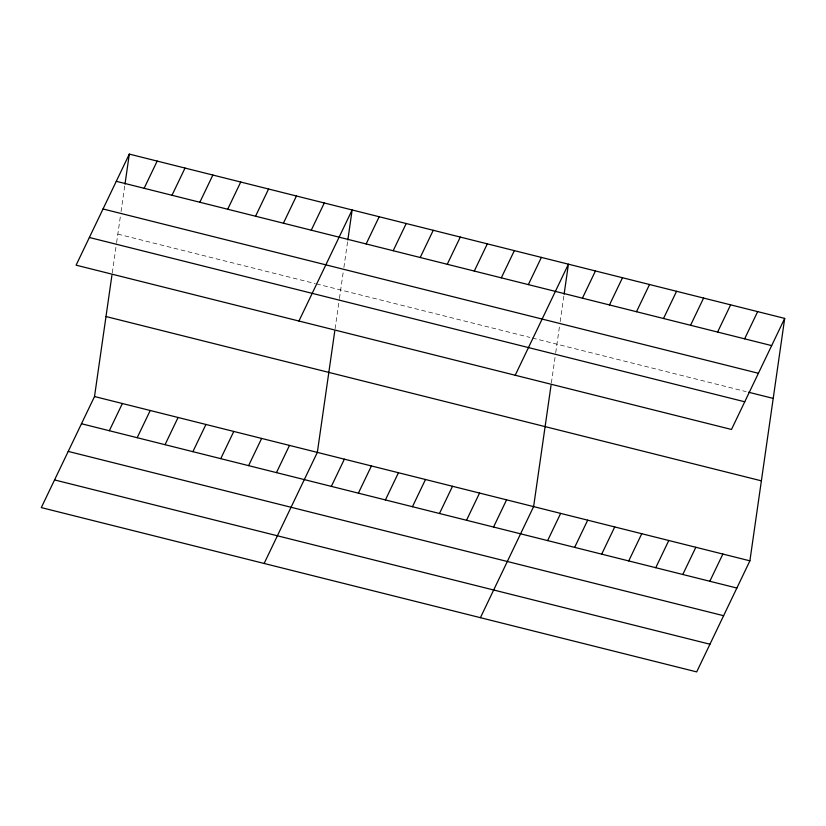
<?xml version="1.0" encoding="UTF-8"?>
<svg xmlns="http://www.w3.org/2000/svg" width="826" height="826" viewBox="0 0 826 826"><rect width="100%" height="100%" fill="white"/><g stroke="black" fill="none" stroke-linecap="round" stroke-linejoin="round"><path stroke-width="0.62" stroke-dasharray="4.13 3.1" d="M112.264 272.89L116.435 243.804M116.611 242.586L120.524 215.359M121.061 211.601L124.829 185.354M335.088 328.758L339.269 299.662M339.445 298.454L343.533 269.968M343.895 267.469L347.839 239.963M551.365 382.975L555.547 353.889M555.722 352.671L559.811 324.184M560.173 321.686L563.941 295.44M117.829 234.109L315.233 283.597M316.441 283.896L529.9 337.411M532.357 338.03L746.177 391.627"/><path stroke-width="1.24" d="M784.7 318.402L731.485 429.468L76.106 265.167L129.31 154.101L784.7 318.402L749.894 560.833L696.69 671.899L41.3 507.598L94.515 396.532L111.913 275.316M125.005 184.105L129.31 154.101M334.747 331.185L317.339 452.4L264.134 563.456M347.839 239.963L352.144 209.969L298.929 321.025M551.025 385.401L533.617 506.617L480.412 617.683M564.117 294.19L568.422 264.186L515.207 375.241M144.137 188.287L157.167 161.091M171.994 195.266L185.024 168.07M199.84 202.246L212.871 175.05M109.331 430.718L122.362 403.522M227.697 209.236L240.727 182.03M137.188 437.697L150.218 410.501M255.554 216.216L268.584 189.02M165.045 444.687L178.075 417.481M283.401 223.196L296.441 195.999M192.892 451.667L205.932 424.471M311.257 230.186L324.288 202.979M220.749 458.647L233.779 431.451M248.605 465.627L261.635 438.43M366.145 243.938L379.175 216.742M276.462 472.617L289.492 445.41M393.186 250.722L406.216 223.516M420.217 257.495L433.247 230.299M331.35 486.369L344.38 459.173M447.248 264.279L460.288 237.072M358.381 493.153L371.411 465.957M474.289 271.052L487.319 243.856M385.412 499.926L398.452 472.73M501.32 277.825L514.35 250.629M412.453 506.71L425.483 479.503M528.351 284.609L541.391 257.402M439.484 513.483L452.514 486.287M466.514 520.266L479.555 493.06M582.423 298.165L595.453 270.959M493.556 527.04L506.586 499.844M609.464 304.939L622.494 277.743M636.495 311.712L649.525 284.516M547.628 540.596L560.658 513.39M663.526 318.495L676.566 291.299M574.659 547.37L587.689 520.173M690.567 325.268L703.597 298.072M601.689 554.153L614.72 526.947M717.598 332.052L730.628 304.846M628.731 560.926L641.761 533.73M744.629 338.825L757.669 311.629M655.761 567.699L668.792 540.503M682.792 574.483L695.833 547.277M709.833 581.256L722.864 554.06M116.28 181.307L771.67 345.609M103.023 208.978L758.413 373.28M748.635 392.247L773.219 398.411M89.363 237.485L744.753 401.787M105.996 316.534L761.386 480.835M94.515 396.532L749.894 560.833M81.475 423.738L736.864 588.04M68.217 451.409L723.607 615.711M54.557 479.927L709.947 644.218"/></g></svg>
